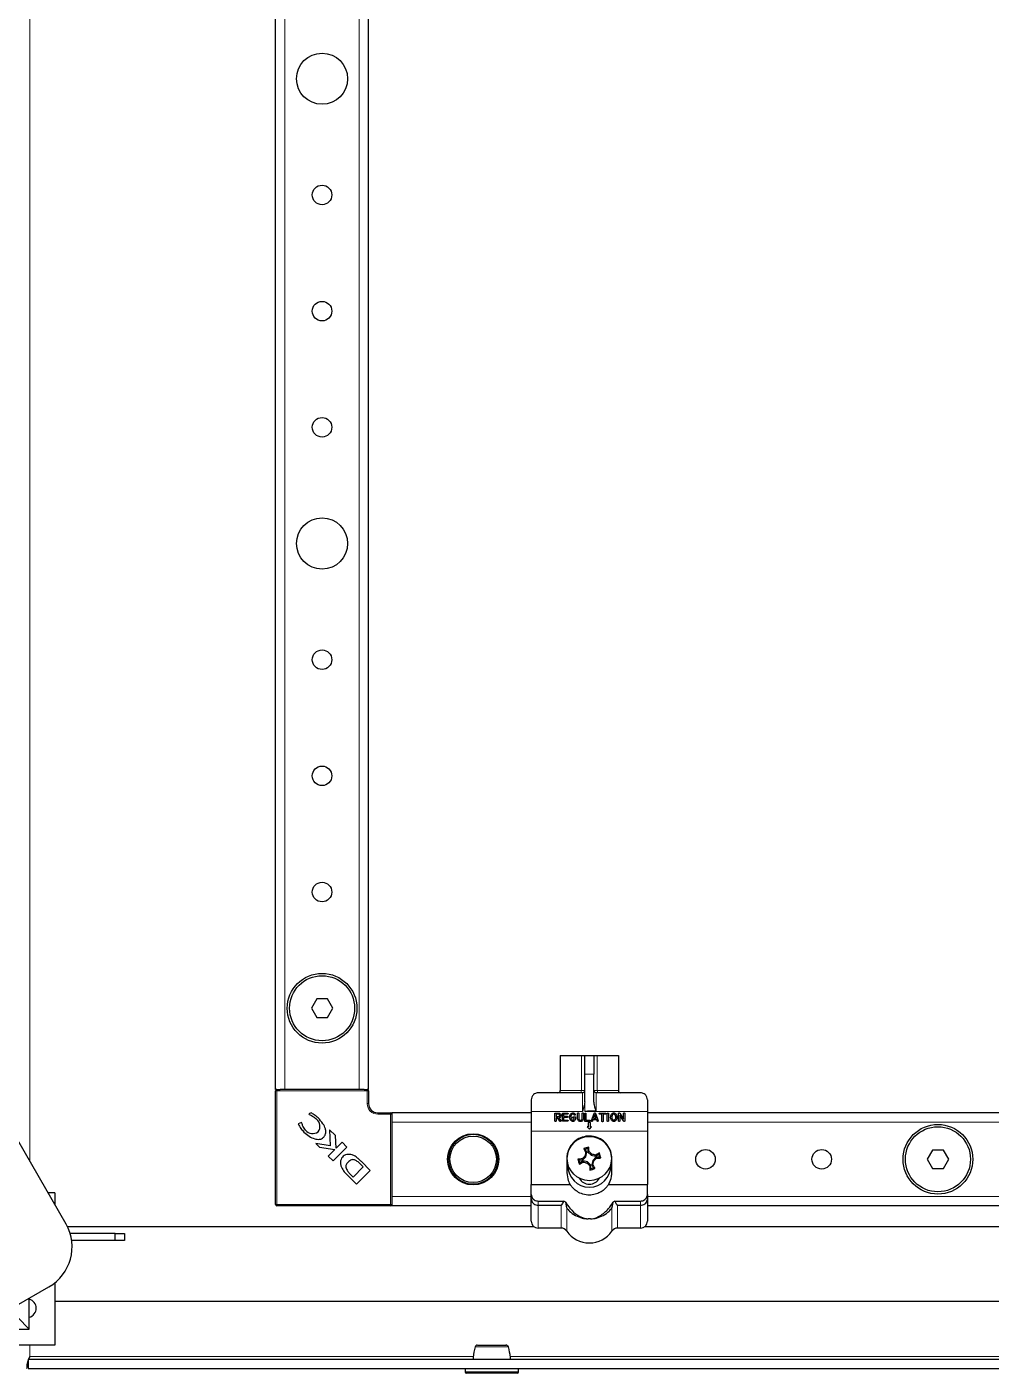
# Model space of a CAD drawing. Header units: millimetres. Extents: x -981 to 2790, y -1547 to 1219.
# Drawn here: x -218.4 to -11, y -1099.7 to -810.1 of the extents above; entities that cross this region are included whole.
import ezdxf

# ---------------------------------------------------------------- set-up
doc = ezdxf.new("R2010")
doc.units = ezdxf.units.MM

msp = doc.modelspace()

# ---------------------------------------------------------------- linework, layer by layer
at = {"color": 8, "linetype": 'Continuous', "lineweight": 18}
for p, q in [((-217.84, -1054.04), (-217.84, 611.61)), ((-162.94, -1038.72), (-162.94, 596.28)), ((-146.94, -1038.72), (-146.94, 596.28)), ((-99.16, -1038.92), (-99.16, -1031.42)), ((-95.72, -1031.42), (-95.72, -1038.92)), ((-96.44, -1035.42), (-98.44, -1035.42)), ((-164.94, -1039.02), (-164.64, -1039.02)), ((-164.64, -1038.72), (-164.64, -1039.02)), ((-164.64, -1039.02), (-164.64, -1063.42)), ((-145.24, -1039.02), (-164.64, -1039.02)), ((-145.24, -1038.72), (-145.24, -1039.02)), ((-145.24, -1041.72), (-145.24, -1039.02)), ((-145.24, -1039.02), (-144.94, -1039.02)), ((-103.69, -1038.92), (-99.16, -1038.92)), ((-99.16, -1038.92), (-98.44, -1038.92)), ((-98.94, -1043.42), (-98.94, -1039.42)), ((-96.44, -1038.92), (-95.72, -1038.92)), ((-95.94, -1039.42), (-95.94, -1043.35)), ((-95.72, -1038.92), (-91.19, -1038.92)), ((-144.94, -1041.72), (-145.24, -1041.72)), ((-98.44, -1043.42), (-98.44, -1041.36)), ((-142.94, -1043.72), (-142.94, -1044.02)), ((-140.24, -1044.02), (-142.94, -1044.02)), ((-140.24, -1043.72), (-140.24, -1044.02)), ((-140.24, -1063.42), (-140.24, -1044.02)), ((-140.24, -1044.02), (-139.94, -1044.02)), ((-98.94, -1043.42), (-109.94, -1043.42)), ((-84.94, -1043.42), (-98.44, -1043.42)), ((-109.94, -1045.72), (-139.94, -1045.72)), ((-84.94, -1047.67), (-109.94, -1047.67)), ((95.06, -1045.72), (-84.94, -1045.72)), ((-109.94, -1061.72), (-139.94, -1061.72)), ((-108.44, -1062.7), (-108.44, -1063.6)), ((-86.44, -1063.6), (-86.44, -1062.7)), ((95.06, -1061.72), (-84.94, -1061.72)), ((-164.64, -1063.42), (-164.94, -1063.42)), ((-164.64, -1063.42), (-140.24, -1063.42)), ((-164.64, -1063.42), (-164.64, -1063.72)), ((-140.24, -1063.42), (-140.24, -1063.72)), ((-140.24, -1063.42), (-139.94, -1063.42)), ((-108.44, -1063.6), (-108.44, -1068.52)), ((-103.53, -1068.52), (-103.53, -1063.6)), ((-102.29, -1064.2), (-102.29, -1069.17)), ((-92.58, -1069.17), (-92.58, -1064.2)), ((-91.35, -1063.6), (-91.35, -1068.52)), ((-86.44, -1068.52), (-86.44, -1063.6)), ((-217.84, -1096.12), (-217.84, -1093.72)), ((-122.41, -1096.12), (-217.84, -1096.12)), ((68.59, -1096.12), (-114.47, -1096.12)), ((-124.19, -1099.47), (-121.58, -1099.47)), ((-121.58, -1099.47), (-112.69, -1099.47))]:
    msp.add_line(p, q, dxfattribs=at)
at = {"color": 7, "linetype": 'Continuous', "lineweight": 25}
for p, q in [((-164.94, -1038.72), (-164.94, 596.28)), ((-144.94, -1038.72), (-144.94, 596.28)), ((-156.09, -1019.22), (-157.25, -1021.22)), ((-153.78, -1019.22), (-156.09, -1019.22)), ((-152.63, -1021.22), (-153.78, -1019.22)), ((-157.25, -1021.22), (-156.09, -1023.22)), ((-153.78, -1023.22), (-152.63, -1021.22)), ((-156.09, -1023.22), (-153.78, -1023.22)), ((-103.69, -1031.42), (-103.69, -1038.92)), ((-103.69, -1031.42), (-99.16, -1031.42)), ((-99.16, -1031.42), (-98.44, -1031.42)), ((-98.44, -1031.42), (-96.44, -1031.42)), ((-98.44, -1035.42), (-98.44, -1031.42)), ((-96.44, -1031.42), (-96.44, -1035.42)), ((-96.44, -1031.42), (-95.72, -1031.42)), ((-95.72, -1031.42), (-91.19, -1031.42)), ((-91.19, -1031.42), (-91.19, -1038.92)), ((-209.98, -1067.66), (-227.81, -1036.77)), ((-98.44, -1041.36), (-98.44, -1035.42)), ((-96.44, -1041.35), (-96.44, -1035.42)), ((-164.64, -1038.72), (-164.94, -1038.72)), ((-164.94, -1063.42), (-164.94, -1039.02)), ((-164.64, -1038.72), (-163.99, -1038.72)), ((-162.94, -1038.72), (-163.99, -1038.72)), ((-146.94, -1038.72), (-162.94, -1038.72)), ((-145.89, -1038.72), (-146.94, -1038.72)), ((-145.89, -1038.72), (-145.24, -1038.72)), ((-144.94, -1038.72), (-145.24, -1038.72)), ((-144.94, -1039.02), (-144.94, -1041.72)), ((-98.94, -1039.42), (-108.44, -1039.42)), ((-86.44, -1039.42), (-95.94, -1039.42)), ((-109.94, -1040.92), (-109.94, -1043.42)), ((-84.94, -1040.92), (-84.94, -1043.42)), ((-157.31, -1043.72), (-157.82, -1043.97)), ((-157.82, -1043.97), (-157.71, -1044.08)), ((-142.94, -1043.72), (-140.24, -1043.72)), ((-109.94, -1043.72), (-139.94, -1043.72)), ((-139.94, -1043.72), (-139.94, -1044.02)), ((-139.94, -1044.02), (-139.94, -1044.66)), ((-139.94, -1044.66), (-139.94, -1045.72)), ((-109.94, -1043.42), (-109.94, -1047.67)), ((-104.85, -1045.43), (-104.85, -1043.77)), ((-104.85, -1043.77), (-104.09, -1043.77)), ((-104.09, -1044.03), (-104.58, -1044.03)), ((-104.58, -1044.03), (-104.58, -1044.54)), ((-104.58, -1044.54), (-103.99, -1044.54)), ((-104.29, -1044.8), (-104.58, -1044.8)), ((-104.58, -1044.8), (-104.58, -1045.43)), ((-103.8, -1045.51), (-104.29, -1044.8)), ((-103.99, -1044.8), (-103.58, -1045.37)), ((-103.24, -1045.54), (-103.24, -1043.77)), ((-103.24, -1043.77), (-102.18, -1043.77)), ((-102.18, -1045.54), (-103.24, -1045.54)), ((-102.18, -1044.03), (-102.98, -1044.03)), ((-102.98, -1044.03), (-102.98, -1044.44)), ((-102.98, -1044.44), (-102.23, -1044.44)), ((-102.23, -1044.7), (-102.98, -1044.7)), ((-102.98, -1044.7), (-102.98, -1045.28)), ((-102.98, -1045.28), (-102.18, -1045.28)), ((-100.7, -1044.87), (-100.91, -1044.87)), ((-100.9, -1044.61), (-100.41, -1044.61)), ((-100.41, -1044.61), (-100.41, -1044.91)), ((-99.98, -1044.96), (-99.98, -1043.88)), ((-99.72, -1043.88), (-99.72, -1044.96)), ((-98.97, -1044.94), (-98.97, -1043.88)), ((-98.71, -1043.88), (-98.71, -1044.94)), ((-98.42, -1045.57), (-98.42, -1043.9)), ((-97.36, -1045.57), (-98.42, -1045.57)), ((-98.16, -1043.9), (-98.16, -1045.3)), ((-98.16, -1045.3), (-97.36, -1045.3)), ((-97, -1045.39), (-96.43, -1043.86)), ((-96.66, -1045.23), (-96.75, -1045.48)), ((-95.85, -1045.23), (-96.66, -1045.23)), ((-96.26, -1044.1), (-96.57, -1044.97)), ((-96.57, -1044.97), (-95.94, -1044.97)), ((-95.94, -1044.97), (-96.26, -1044.1)), ((-96.1, -1043.88), (-95.51, -1045.39)), ((-95.76, -1045.47), (-95.85, -1045.23)), ((-95.17, -1043.77), (-94.05, -1043.77)), ((-94.75, -1044.03), (-95.17, -1044.03)), ((-94.75, -1045.5), (-94.75, -1044.03)), ((-94.05, -1044.03), (-94.44, -1044.03)), ((-94.44, -1044.03), (-94.44, -1045.5)), ((-93.58, -1045.43), (-93.58, -1043.9)), ((-93.32, -1043.9), (-93.32, -1045.43)), ((-91.16, -1045.43), (-91.16, -1043.87)), ((-90.06, -1045.46), (-90.9, -1044.19)), ((-90.9, -1044.19), (-90.9, -1045.43)), ((-90.89, -1043.83), (-90.08, -1045.06)), ((-90.08, -1045.06), (-90.08, -1043.88)), ((-89.82, -1043.88), (-89.82, -1045.43)), ((-84.94, -1043.42), (-84.94, -1047.67)), ((95.06, -1043.72), (-84.94, -1043.72)), ((-159.39, -1045.78), (-160.08, -1046.11)), ((-159.26, -1045.92), (-159.39, -1045.78)), ((-153.35, -1047.35), (-153.17, -1050.82)), ((-152.07, -1048.63), (-153.35, -1047.35)), ((-139.94, -1045.72), (-139.94, -1061.72)), ((-109.94, -1047.67), (-109.94, -1059.17)), ((-97.94, -1046.77), (-97.44, -1047.27)), ((-97.69, -1046.77), (-97.94, -1046.77)), ((-97.19, -1045.77), (-97.69, -1045.77)), ((-97.69, -1045.77), (-97.69, -1046.77)), ((-97.44, -1047.27), (-96.94, -1046.77)), ((-97.19, -1046.77), (-97.19, -1045.77)), ((-96.94, -1046.77), (-97.19, -1046.77)), ((-84.94, -1047.67), (-84.94, -1059.17)), ((-156.27, -1050.35), (-155.47, -1051.14)), ((-153.17, -1050.82), (-156.27, -1050.35)), ((-155.47, -1051.14), (-152.21, -1051.63)), ((-152.55, -1054.07), (-149.59, -1051.11)), ((-151.89, -1051.29), (-152.07, -1048.63)), ((-150.65, -1050.05), (-151.89, -1051.29)), ((-149.59, -1051.11), (-150.65, -1050.05)), ((-98.35, -1051.53), (-97.77, -1051.36)), ((-97.77, -1051.36), (-97.58, -1051.1)), ((-97.77, -1051.36), (-97.74, -1052.16)), ((-152.21, -1051.63), (-153.6, -1053.02)), ((-153.6, -1053.02), (-152.55, -1054.07)), ((-146.48, -1054.22), (-146.49, -1054.2)), ((-144.59, -1056.11), (-146.48, -1054.22)), ((-102.29, -1053.57), (-102.29, -1056.57)), ((-99.64, -1053.9), (-99.91, -1053.7)), ((-99.64, -1053.9), (-98.85, -1053.86)), ((-99.47, -1054.48), (-99.64, -1053.9)), ((-98.79, -1054.07), (-99.47, -1054.48)), ((-98.85, -1053.86), (-98.95, -1053.64)), ((-98.85, -1053.86), (-98.18, -1053.16)), ((-98.79, -1054.07), (-98.75, -1054.32)), ((-97.84, -1054.3), (-98.79, -1054.07)), ((-98.35, -1051.53), (-98.65, -1051.41)), ((-98.18, -1053.16), (-98.39, -1053.05)), ((-97.95, -1052.22), (-98.35, -1051.53)), ((-97.95, -1052.22), (-98.19, -1052.26)), ((-98.18, -1053.16), (-97.95, -1052.22)), ((-97.74, -1052.16), (-97.51, -1052.06)), ((-97.74, -1052.16), (-97.04, -1052.83)), ((-97.04, -1052.83), (-96.92, -1052.62)), ((-97.04, -1052.83), (-96.09, -1053.06)), ((-96.7, -1053.97), (-96.93, -1054.91)), ((-96.03, -1053.27), (-96.7, -1053.97)), ((-96.7, -1053.97), (-96.49, -1054.09)), ((-96.09, -1053.06), (-96.13, -1052.82)), ((-96.09, -1053.06), (-95.4, -1052.66)), ((-95.23, -1053.24), (-96.03, -1053.27)), ((-96.03, -1053.27), (-95.93, -1053.49)), ((-95.4, -1052.66), (-95.28, -1052.36)), ((-95.4, -1052.66), (-95.23, -1053.24)), ((-95.23, -1053.24), (-94.97, -1053.43)), ((-92.59, -1056.57), (-92.59, -1053.57)), ((-23.59, -1051.72), (-24.75, -1053.72)), ((-24.75, -1053.72), (-23.59, -1055.72)), ((-21.28, -1051.72), (-23.59, -1051.72)), ((-20.13, -1053.72), (-21.28, -1051.72)), ((-21.28, -1055.72), (-20.13, -1053.72)), ((-149.54, -1057.08), (-147.55, -1059.07)), ((-148.99, -1056.83), (-148.25, -1057.55)), ((-148.25, -1057.55), (-146.07, -1055.37)), ((-147.55, -1059.07), (-144.59, -1056.11)), ((-146.07, -1055.37), (-146.75, -1054.71)), ((-102.09, -1055.07), (-102.29, -1055.07)), ((-99.47, -1054.48), (-99.59, -1054.78)), ((-97.84, -1054.3), (-97.96, -1054.52)), ((-97.14, -1054.97), (-97.84, -1054.3)), ((-97.14, -1054.97), (-97.37, -1055.07)), ((-97.11, -1055.77), (-97.3, -1056.04)), ((-97.11, -1055.77), (-97.14, -1054.97)), ((-96.53, -1055.6), (-97.11, -1055.77)), ((-96.93, -1054.91), (-96.69, -1054.88)), ((-96.93, -1054.91), (-96.53, -1055.6)), ((-96.53, -1055.6), (-96.23, -1055.72)), ((-92.59, -1055.07), (-92.79, -1055.07)), ((-23.59, -1055.72), (-21.28, -1055.72)), ((-109.94, -1061.31), (-109.94, -1059.17)), ((-109.94, -1059.17), (-101.53, -1059.17)), ((-93.35, -1059.17), (-84.94, -1059.17)), ((-84.94, -1061.31), (-84.94, -1059.17)), ((-212.44, -1060.92), (-213.87, -1060.92)), ((-212.44, -1060.92), (-212.44, -1063.4)), ((-139.94, -1061.72), (-139.94, -1062.77)), ((-139.94, -1062.77), (-139.94, -1063.42)), ((-109.94, -1062.22), (-109.94, -1061.31)), ((-109.94, -1067.02), (-109.94, -1062.22)), ((-108.44, -1062.7), (-102.92, -1062.7)), ((-91.96, -1062.7), (-86.44, -1062.7)), ((-84.94, -1061.31), (-84.94, -1062.22)), ((-84.94, -1062.22), (-84.94, -1067.02)), ((-140.24, -1063.72), (-164.64, -1063.72)), ((-139.94, -1063.42), (-139.94, -1063.72)), ((-109.94, -1063.72), (-139.94, -1063.72)), ((-108.44, -1063.6), (-103.53, -1063.6)), ((-91.35, -1063.6), (-86.44, -1063.6)), ((95.06, -1063.72), (-84.94, -1063.72)), ((-109.34, -1068.22), (-209.69, -1068.22)), ((-103.53, -1068.52), (-108.44, -1068.52)), ((-86.44, -1068.52), (-91.35, -1068.52)), ((120.56, -1068.22), (-85.54, -1068.22)), ((-199.44, -1069.72), (-209.12, -1069.72)), ((-199.44, -1071.22), (-208.8, -1071.22)), ((-199.44, -1071.22), (-199.44, -1069.72)), ((-199.44, -1069.72), (-197.44, -1069.72)), ((-197.44, -1071.22), (-199.44, -1071.22)), ((-197.44, -1069.72), (-197.44, -1071.22)), ((-212.44, -1080.3), (-212.44, -1093.72)), ((-220.66, -1085.19), (-213.72, -1081.18)), ((-217.94, -1083.82), (-217.94, -1083.62)), ((-217.94, -1087.69), (-217.94, -1083.82)), ((-212.44, -1084.22), (120.56, -1084.22)), ((-220.43, -1087.76), (-217.94, -1090.26)), ((-217.94, -1090.26), (-217.94, -1087.69)), ((-226.94, -1090.26), (-217.94, -1090.26)), ((-212.44, -1093.72), (-232.44, -1093.72)), ((-218.14, -1096.72), (-218.14, -1098.72)), ((-218.14, -1096.72), (172.26, -1096.72)), ((-218.05, -1096.72), (-217.84, -1096.12)), ((-218.14, -1098.72), (172.26, -1098.72)), ((-124.19, -1098.72), (-124.19, -1099.47)), ((-121.45, -1099.72), (-123.94, -1099.72)), ((-112.94, -1099.72), (-121.45, -1099.72)), ((-112.69, -1099.47), (-112.69, -1098.72))]:
    msp.add_line(p, q, dxfattribs=at)
at = {"color": 8, "linetype": 'Continuous', "lineweight": 18, "flags": 128}
for points in [[(-99.16, -1038.92), (-99.17, -1039.01), (-99.17, -1039.11), (-99.19, -1039.2), (-99.2, -1039.27), (-99.22, -1039.33), (-99.25, -1039.38), (-99.27, -1039.41), (-99.3, -1039.42)], [(-95.58, -1039.42), (-95.6, -1039.41), (-95.63, -1039.38), (-95.65, -1039.33), (-95.67, -1039.27), (-95.69, -1039.2), (-95.7, -1039.11), (-95.71, -1039.01), (-95.72, -1038.92)]]:
    msp.add_lwpolyline(points, dxfattribs=at)
at = {"color": 7, "linetype": 'Continuous', "lineweight": 25}
for centre, radius in [((-154.94, -821.22), 5.5), ((-154.94, -846.22), 2.1), ((-154.94, -871.22), 2.1), ((-154.94, -896.22), 2.1), ((-154.94, -921.22), 5.5), ((-154.94, -946.22), 2.1), ((-154.94, -971.22), 2.1), ((-154.94, -996.22), 2.1), ((-154.94, -1021.22), 7.5), ((-154.94, -1021.22), 7), ((-122.44, -1053.72), 5.5), ((-22.44, -1053.72), 7.5), ((-22.44, -1053.72), 7), ((-122.44, -1053.72), 5), ((-97.44, -1053.57), 4.75), ((-72.44, -1053.72), 2.1), ((-47.44, -1053.72), 2.1)]:
    msp.add_circle(centre, radius, dxfattribs=at)
at = {"color": 8, "linetype": 'Continuous', "lineweight": 18}
msp.add_circle((-122.44, -1053.72), 5.3, dxfattribs=at)
at = {"color": 7, "linetype": 'Continuous', "lineweight": 25}
for centre, radius, start, end in [((-164.64, -1039.02), 0.3, 90, 180), ((-145.24, -1039.02), 0.3, 0, 90), ((-104.19, -1038.92), 0.5, 270, 0), ((-98.94, -1038.92), 0.5, 270, 0), ((-95.94, -1038.92), 0.5, 180, 270), ((-90.69, -1038.92), 0.5, 180, 270), ((-142.94, -1041.72), 2, 180, 270), ((-157.34, -1046.64), 1.94, 323.3097, 52.3464), ((-140.24, -1044.02), 0.3, 0, 90), ((-156.94, -1046.21), 1.97, 218.454, 305.887), ((-77.15, -1123.13), 74.88, 105.834, 106.6907), ((-166.44, -1056.13), 69.05, 3.3769, 4.1768), ((-94.88, -1122.57), 69.05, 93.3769, 94.1768), ((-27.87, -1033.27), 74.88, 195.834, 196.6907), ((-43.57, -1105.12), 75.61, 136.4711, 137.0889), ((-37.89, -1018.63), 69.05, 208.3479, 209.1477), ((-25.01, -1071.27), 75.61, 165.4358, 166.0536), ((-148.99, -1107.44), 75.61, 46.4711, 47.0889), ((-115.14, -1126), 75.61, 75.4358, 76.0536), ((-169.87, -1035.86), 75.61, 345.4358, 346.0536), ((-151.31, -1002.01), 75.61, 316.4711, 317.0889), ((-62.5, -1113.12), 69.05, 118.3479, 119.1477), ((-100, -984.57), 69.05, 273.3769, 274.1768), ((-167.01, -1073.86), 74.88, 15.834, 16.6907), ((-146.33, -1053.42), 4.87, 200.3445, 228.7777), ((-144.52, -1052.64), 6.12, 216.9888, 223.0744), ((-97.44, -1055.07), 4.65, 180, 0), ((-132.38, -994.01), 69.05, 298.3479, 299.1477), ((-79.74, -981.14), 75.61, 255.4358, 256.0536), ((-45.89, -999.7), 75.61, 226.4711, 227.0889), ((-28.44, -1051.01), 69.05, 183.3769, 184.1768), ((-117.73, -984), 74.88, 285.834, 286.6907), ((-156.99, -1088.51), 69.05, 28.3479, 29.1477), ((-97.44, -1056.57), 2.5, 209.1764, 330.8236), ((-164.64, -1063.42), 0.3, 180, 270), ((-140.24, -1063.42), 0.3, 270, 0), ((-218.72, -1072.52), 10, 300, 29.0469), ((-108.44, -1067.02), 1.5, 180, 270), ((-103.53, -1070.02), 1.5, 34.5604, 90), ((-91.35, -1070.02), 1.5, 90, 145.4396), ((-86.44, -1067.02), 1.5, 270, 0), ((-97.44, -1065.82), 5.9, 214.5604, 325.4396), ((-218.44, -1085.76), 2, 284.4775, 75.5225), ((-121.55, -1094.22), 0.5, 89.9637, 164.834), ((-115.33, -1094.22), 0.5, 15.2465, 90.046), ((-123.94, -1099.47), 0.25, 180, 270), ((-112.94, -1099.47), 0.25, 270, 0)]:
    msp.add_arc(centre, radius, start, end, dxfattribs=at)
at = {"color": 8, "linetype": 'Continuous', "lineweight": 18}
msp.add_arc((-142.94, -1041.72), 2.3, 180, 270, dxfattribs=at)
at = {"color": 7, "linetype": 'Continuous', "lineweight": 25}
msp.add_ellipse((15330.74, -1043.42), major_axis=(15429.18, 0), ratio=0.000259, start_param=3.123591, end_param=3.141593, dxfattribs=at)
for points, knots in [([(-108.44, -1039.42), (-108.44, -1039.42), (-108.51, -1039.42), (-108.86, -1039.44), (-109.39, -1039.68), (-109.86, -1040.26), (-109.92, -1040.73), (-109.94, -1040.92)], [0, 0, 0, 0, 0.003231, 0.101221, 0.514725, 0.80586, 1, 1, 1, 1]), ([(-84.94, -1040.92), (-84.96, -1040.73), (-85.02, -1040.26), (-85.49, -1039.68), (-86.02, -1039.44), (-86.37, -1039.42), (-86.44, -1039.42), (-86.44, -1039.42)], [0, 0, 0, 0, 0.19414, 0.485275, 0.898779, 0.996769, 1, 1, 1, 1]), ([(-98.44, -1041.36), (-98.48, -1041.69), (-98.56, -1042.4), (-98.81, -1043.06), (-98.94, -1043.41), (-98.94, -1043.42)], [0, 0, 0, 0, 0.475461, 0.994056, 1, 1, 1, 1]), ([(-95.94, -1043.35), (-95.94, -1043.35), (-95.94, -1043.34), (-95.95, -1043.34), (-95.96, -1043.32), (-96, -1043.24), (-96.12, -1042.91), (-96.34, -1042.28), (-96.4, -1041.68), (-96.44, -1041.35)], [0, 0, 0, 0, 0.00167, 0.003889, 0.009531, 0.034361, 0.132751, 0.526214, 1, 1, 1, 1]), ([(-157.71, -1044.08), (-157.4, -1044.22), (-156.83, -1044.48), (-156.37, -1044.91), (-156.16, -1045.11)], [0, 0, 0, 0, 0.5476433, 1, 1, 1, 1]), ([(-155.8, -1044.82), (-156.07, -1044.58), (-156.53, -1044.15), (-157.08, -1043.85), (-157.31, -1043.72)], [0, 0, 0, 0, 0.577653, 1, 1, 1, 1]), ([(-154.68, -1049.05), (-154.54, -1048.89), (-154.26, -1048.55), (-154.09, -1047.86), (-154.22, -1046.98), (-154.79, -1045.91), (-155.43, -1045.22), (-155.8, -1044.82)], [0, 0, 0, 0, 0.130532, 0.266031, 0.423997, 0.666819, 1, 1, 1, 1]), ([(-104.73, -1045.57), (-104.75, -1045.57), (-104.78, -1045.56), (-104.83, -1045.53), (-104.84, -1045.48), (-104.85, -1045.45), (-104.85, -1045.43)], [0, 0, 0, 0, 0.280437, 0.558281, 0.778899, 1, 1, 1, 1]), ([(-104.58, -1045.43), (-104.58, -1045.45), (-104.59, -1045.5), (-104.62, -1045.55), (-104.68, -1045.56), (-104.71, -1045.57), (-104.73, -1045.57)], [0, 0, 0, 0, 0.2804979, 0.5583245, 0.7788676, 1, 1, 1, 1]), ([(-104.09, -1043.77), (-104.01, -1043.78), (-103.88, -1043.79), (-103.77, -1043.87), (-103.72, -1043.91)], [0, 0, 0, 0, 0.5597473, 1, 1, 1, 1]), ([(-103.9, -1044.1), (-103.93, -1044.08), (-103.99, -1044.04), (-104.06, -1044.03), (-104.09, -1044.03)], [0, 0, 0, 0, 0.559136, 1, 1, 1, 1]), ([(-103.99, -1044.54), (-103.97, -1044.53), (-103.93, -1044.53), (-103.9, -1044.5), (-103.89, -1044.49)], [0, 0, 0, 0, 0.558174, 1, 1, 1, 1]), ([(-103.75, -1044.71), (-103.79, -1044.74), (-103.86, -1044.78), (-103.95, -1044.8), (-103.99, -1044.8)], [0, 0, 0, 0, 0.56031, 1, 1, 1, 1]), ([(-103.82, -1044.29), (-103.82, -1044.25), (-103.83, -1044.18), (-103.88, -1044.12), (-103.9, -1044.1)], [0, 0, 0, 0, 0.559692, 1, 1, 1, 1]), ([(-103.89, -1044.49), (-103.88, -1044.48), (-103.85, -1044.45), (-103.82, -1044.38), (-103.82, -1044.33), (-103.82, -1044.29)], [0, 0, 0, 0, 0.279917, 0.56006, 1, 1, 1, 1]), ([(-103.7, -1045.57), (-103.71, -1045.57), (-103.74, -1045.57), (-103.77, -1045.55), (-103.79, -1045.52), (-103.8, -1045.51)], [0, 0, 0, 0, 0.28022, 0.561305, 1, 1, 1, 1]), ([(-103.55, -1044.29), (-103.56, -1044.39), (-103.58, -1044.55), (-103.7, -1044.66), (-103.75, -1044.71)], [0, 0, 0, 0, 0.559457, 1, 1, 1, 1]), ([(-103.72, -1043.91), (-103.66, -1043.97), (-103.57, -1044.08), (-103.56, -1044.23), (-103.55, -1044.29)], [0, 0, 0, 0, 0.5589475, 1, 1, 1, 1]), ([(-103.55, -1045.44), (-103.56, -1045.46), (-103.56, -1045.5), (-103.61, -1045.54), (-103.65, -1045.56), (-103.69, -1045.57), (-103.7, -1045.57)], [0, 0, 0, 0, 0.278138, 0.558544, 0.779161, 1, 1, 1, 1]), ([(-103.58, -1045.37), (-103.57, -1045.38), (-103.56, -1045.4), (-103.55, -1045.43), (-103.55, -1045.44)], [0, 0, 0, 0, 0.561079, 1, 1, 1, 1]), ([(-102.23, -1044.44), (-102.21, -1044.44), (-102.16, -1044.44), (-102.11, -1044.47), (-102.08, -1044.52), (-102.08, -1044.56), (-102.08, -1044.57)], [0, 0, 0, 0, 0.2809452, 0.5598972, 0.7795247, 1, 1, 1, 1]), ([(-102.08, -1044.57), (-102.08, -1044.59), (-102.08, -1044.64), (-102.14, -1044.7), (-102.19, -1044.7), (-102.23, -1044.7)], [0, 0, 0, 0, 0.281099, 0.559768, 1, 1, 1, 1]), ([(-102.18, -1043.77), (-102.16, -1043.77), (-102.11, -1043.77), (-102.06, -1043.8), (-102.03, -1043.85), (-102.03, -1043.88), (-102.02, -1043.9)], [0, 0, 0, 0, 0.280872, 0.559701, 0.779382, 1, 1, 1, 1]), ([(-102.02, -1043.9), (-102.03, -1043.92), (-102.03, -1043.97), (-102.09, -1044.03), (-102.14, -1044.03), (-102.18, -1044.03)], [0, 0, 0, 0, 0.281053, 0.559663, 1, 1, 1, 1]), ([(-102.18, -1045.28), (-102.16, -1045.28), (-102.11, -1045.28), (-102.06, -1045.31), (-102.03, -1045.36), (-102.03, -1045.39), (-102.02, -1045.41)], [0, 0, 0, 0, 0.280912, 0.559714, 0.779499, 1, 1, 1, 1]), ([(-102.02, -1045.41), (-102.03, -1045.43), (-102.03, -1045.48), (-102.09, -1045.54), (-102.14, -1045.54), (-102.18, -1045.54)], [0, 0, 0, 0, 0.281214, 0.559901, 1, 1, 1, 1]), ([(-101.68, -1044.67), (-101.68, -1044.53), (-101.66, -1044.29), (-101.54, -1044.09), (-101.48, -1044)], [0, 0, 0, 0, 0.5603404, 1, 1, 1, 1]), ([(-101.49, -1045.28), (-101.55, -1045.17), (-101.66, -1044.98), (-101.68, -1044.77), (-101.68, -1044.67)], [0, 0, 0, 0, 0.559347, 1, 1, 1, 1]), ([(-100.96, -1045.57), (-101.02, -1045.56), (-101.14, -1045.55), (-101.33, -1045.46), (-101.43, -1045.35), (-101.49, -1045.28)], [0, 0, 0, 0, 0.280314, 0.560507, 1, 1, 1, 1]), ([(-101.48, -1044), (-101.41, -1043.92), (-101.27, -1043.77), (-101.08, -1043.75), (-100.99, -1043.75)], [0, 0, 0, 0, 0.559217, 1, 1, 1, 1]), ([(-101, -1044.01), (-101.04, -1044.01), (-101.11, -1044.02), (-101.24, -1044.09), (-101.39, -1044.3), (-101.41, -1044.52), (-101.42, -1044.67)], [0, 0, 0, 0, 0.125332, 0.250695, 0.500738, 1, 1, 1, 1]), ([(-101.42, -1044.67), (-101.41, -1044.76), (-101.4, -1044.91), (-101.33, -1045.04), (-101.3, -1045.1)], [0, 0, 0, 0, 0.55998, 1, 1, 1, 1]), ([(-101.3, -1045.1), (-101.25, -1045.16), (-101.17, -1045.27), (-101.03, -1045.29), (-100.97, -1045.3)], [0, 0, 0, 0, 0.560858, 1, 1, 1, 1]), ([(-101.03, -1044.74), (-101.03, -1044.72), (-101.03, -1044.68), (-101, -1044.63), (-100.95, -1044.61), (-100.92, -1044.61), (-100.9, -1044.61)], [0, 0, 0, 0, 0.280637, 0.55889, 0.779144, 1, 1, 1, 1]), ([(-100.91, -1044.87), (-100.93, -1044.87), (-100.97, -1044.87), (-101.01, -1044.83), (-101.03, -1044.79), (-101.03, -1044.76), (-101.03, -1044.74)], [0, 0, 0, 0, 0.280664, 0.558735, 0.779002, 1, 1, 1, 1]), ([(-100.81, -1044.06), (-100.85, -1044.04), (-100.91, -1044.01), (-100.97, -1044.01), (-101, -1044.01)], [0, 0, 0, 0, 0.558634, 1, 1, 1, 1]), ([(-100.99, -1043.75), (-100.93, -1043.75), (-100.8, -1043.75), (-100.69, -1043.81), (-100.65, -1043.84)], [0, 0, 0, 0, 0.560514, 1, 1, 1, 1]), ([(-100.97, -1045.3), (-100.94, -1045.3), (-100.89, -1045.3), (-100.79, -1045.25), (-100.76, -1045.18), (-100.74, -1045.14)], [0, 0, 0, 0, 0.281265, 0.561609, 1, 1, 1, 1]), ([(-100.62, -1045.44), (-100.68, -1045.48), (-100.78, -1045.56), (-100.91, -1045.56), (-100.96, -1045.57)], [0, 0, 0, 0, 0.558998, 1, 1, 1, 1]), ([(-100.71, -1044.17), (-100.73, -1044.15), (-100.76, -1044.1), (-100.8, -1044.07), (-100.81, -1044.06)], [0, 0, 0, 0, 0.560467, 1, 1, 1, 1]), ([(-100.74, -1045.14), (-100.72, -1045.09), (-100.7, -1045), (-100.7, -1044.91), (-100.7, -1044.87)], [0, 0, 0, 0, 0.559597, 1, 1, 1, 1]), ([(-100.6, -1044.23), (-100.63, -1044.23), (-100.67, -1044.22), (-100.7, -1044.19), (-100.71, -1044.17)], [0, 0, 0, 0, 0.558039, 1, 1, 1, 1]), ([(-100.65, -1043.84), (-100.61, -1043.87), (-100.54, -1043.92), (-100.5, -1043.99), (-100.48, -1044.02)], [0, 0, 0, 0, 0.559542, 1, 1, 1, 1]), ([(-100.41, -1044.91), (-100.42, -1045.02), (-100.43, -1045.22), (-100.56, -1045.37), (-100.62, -1045.44)], [0, 0, 0, 0, 0.560493, 1, 1, 1, 1]), ([(-100.45, -1044.11), (-100.45, -1044.13), (-100.46, -1044.17), (-100.5, -1044.21), (-100.55, -1044.23), (-100.58, -1044.23), (-100.6, -1044.23)], [0, 0, 0, 0, 0.277709, 0.558209, 0.77892, 1, 1, 1, 1]), ([(-100.48, -1044.02), (-100.47, -1044.04), (-100.45, -1044.06), (-100.45, -1044.09), (-100.45, -1044.11)], [0, 0, 0, 0, 0.560691, 1, 1, 1, 1]), ([(-99.98, -1043.88), (-99.98, -1043.86), (-99.98, -1043.82), (-99.95, -1043.77), (-99.91, -1043.75), (-99.88, -1043.75), (-99.86, -1043.75)], [0, 0, 0, 0, 0.280849, 0.55949, 0.779158, 1, 1, 1, 1]), ([(-99.76, -1045.43), (-99.84, -1045.36), (-99.96, -1045.22), (-99.97, -1045.04), (-99.98, -1044.96)], [0, 0, 0, 0, 0.558332, 1, 1, 1, 1]), ([(-99.86, -1043.75), (-99.84, -1043.75), (-99.8, -1043.75), (-99.74, -1043.78), (-99.72, -1043.83), (-99.72, -1043.86), (-99.72, -1043.88)], [0, 0, 0, 0, 0.28091, 0.559174, 0.779166, 1, 1, 1, 1]), ([(-99.32, -1045.57), (-99.41, -1045.56), (-99.57, -1045.56), (-99.71, -1045.47), (-99.76, -1045.43)], [0, 0, 0, 0, 0.55925, 1, 1, 1, 1]), ([(-99.72, -1044.96), (-99.71, -1045.02), (-99.7, -1045.12), (-99.63, -1045.19), (-99.6, -1045.23)], [0, 0, 0, 0, 0.560313, 1, 1, 1, 1]), ([(-99.6, -1045.23), (-99.55, -1045.25), (-99.48, -1045.3), (-99.38, -1045.3), (-99.34, -1045.3)], [0, 0, 0, 0, 0.559441, 1, 1, 1, 1]), ([(-99.34, -1045.3), (-99.29, -1045.3), (-99.18, -1045.29), (-99.04, -1045.2), (-98.98, -1045.07), (-98.98, -1044.98), (-98.97, -1044.94)], [0, 0, 0, 0, 0.280935, 0.559487, 0.779245, 1, 1, 1, 1]), ([(-98.71, -1044.94), (-98.72, -1045.04), (-98.73, -1045.22), (-98.89, -1045.44), (-99.11, -1045.54), (-99.25, -1045.56), (-99.32, -1045.57)], [0, 0, 0, 0, 0.280416, 0.558636, 0.778958, 1, 1, 1, 1]), ([(-98.97, -1043.88), (-98.97, -1043.86), (-98.97, -1043.82), (-98.94, -1043.77), (-98.9, -1043.75), (-98.87, -1043.75), (-98.85, -1043.75)], [0, 0, 0, 0, 0.2809, 0.559498, 0.779148, 1, 1, 1, 1]), ([(-98.85, -1043.75), (-98.83, -1043.75), (-98.79, -1043.75), (-98.74, -1043.78), (-98.71, -1043.83), (-98.71, -1043.86), (-98.71, -1043.88)], [0, 0, 0, 0, 0.280888, 0.559023, 0.779155, 1, 1, 1, 1]), ([(-98.42, -1043.9), (-98.42, -1043.88), (-98.42, -1043.85), (-98.39, -1043.8), (-98.35, -1043.77), (-98.32, -1043.77), (-98.3, -1043.77)], [0, 0, 0, 0, 0.280912, 0.559405, 0.779108, 1, 1, 1, 1]), ([(-98.3, -1043.77), (-98.28, -1043.77), (-98.24, -1043.77), (-98.19, -1043.8), (-98.16, -1043.85), (-98.16, -1043.89), (-98.16, -1043.9)], [0, 0, 0, 0, 0.2808126, 0.5590988, 0.7791702, 1, 1, 1, 1]), ([(-97.36, -1045.3), (-97.34, -1045.3), (-97.3, -1045.31), (-97.24, -1045.33), (-97.21, -1045.38), (-97.21, -1045.42), (-97.21, -1045.43)], [0, 0, 0, 0, 0.280855, 0.559718, 0.779518, 1, 1, 1, 1]), ([(-97.21, -1045.43), (-97.21, -1045.46), (-97.21, -1045.5), (-97.27, -1045.56), (-97.32, -1045.57), (-97.36, -1045.57)], [0, 0, 0, 0, 0.281266, 0.560078, 1, 1, 1, 1]), ([(-97.01, -1045.44), (-97.01, -1045.43), (-97.01, -1045.42), (-97, -1045.4), (-97, -1045.39)], [0, 0, 0, 0, 0.559504, 1, 1, 1, 1]), ([(-96.88, -1045.57), (-96.9, -1045.57), (-96.94, -1045.56), (-96.98, -1045.53), (-97, -1045.49), (-97.01, -1045.46), (-97.01, -1045.44)], [0, 0, 0, 0, 0.279579, 0.559194, 0.779582, 1, 1, 1, 1]), ([(-96.75, -1045.48), (-96.76, -1045.49), (-96.77, -1045.52), (-96.82, -1045.56), (-96.86, -1045.57), (-96.88, -1045.57)], [0, 0, 0, 0, 0.28077, 0.560807, 1, 1, 1, 1]), ([(-96.43, -1043.86), (-96.42, -1043.84), (-96.4, -1043.8), (-96.36, -1043.75), (-96.31, -1043.75), (-96.28, -1043.75)], [0, 0, 0, 0, 0.2814649, 0.5617718, 1, 1, 1, 1]), ([(-96.28, -1043.75), (-96.26, -1043.75), (-96.21, -1043.75), (-96.14, -1043.79), (-96.12, -1043.84), (-96.1, -1043.88)], [0, 0, 0, 0, 0.281226, 0.561522, 1, 1, 1, 1]), ([(-95.64, -1045.57), (-95.66, -1045.57), (-95.69, -1045.56), (-95.73, -1045.53), (-95.75, -1045.5), (-95.76, -1045.47)], [0, 0, 0, 0, 0.2806948, 0.5603349, 1, 1, 1, 1]), ([(-95.5, -1045.44), (-95.5, -1045.46), (-95.51, -1045.5), (-95.55, -1045.54), (-95.6, -1045.56), (-95.63, -1045.57), (-95.64, -1045.57)], [0, 0, 0, 0, 0.278517, 0.558613, 0.779333, 1, 1, 1, 1]), ([(-95.51, -1045.39), (-95.51, -1045.4), (-95.5, -1045.42), (-95.5, -1045.44), (-95.5, -1045.44)], [0, 0, 0, 0, 0.5600811, 1, 1, 1, 1]), ([(-95.31, -1043.9), (-95.3, -1043.88), (-95.3, -1043.84), (-95.27, -1043.79), (-95.22, -1043.77), (-95.19, -1043.77), (-95.17, -1043.77)], [0, 0, 0, 0, 0.280713, 0.558701, 0.779045, 1, 1, 1, 1]), ([(-95.17, -1044.03), (-95.19, -1044.03), (-95.23, -1044.03), (-95.28, -1044), (-95.3, -1043.95), (-95.31, -1043.92), (-95.31, -1043.9)], [0, 0, 0, 0, 0.28076, 0.558821, 0.778915, 1, 1, 1, 1]), ([(-94.61, -1045.64), (-94.63, -1045.64), (-94.67, -1045.64), (-94.73, -1045.6), (-94.75, -1045.55), (-94.75, -1045.52), (-94.75, -1045.5)], [0, 0, 0, 0, 0.2808221, 0.5590594, 0.7790938, 1, 1, 1, 1]), ([(-94.44, -1045.5), (-94.44, -1045.52), (-94.45, -1045.57), (-94.51, -1045.63), (-94.57, -1045.64), (-94.61, -1045.64)], [0, 0, 0, 0, 0.280801, 0.559621, 1, 1, 1, 1]), ([(-94.05, -1043.77), (-94.03, -1043.77), (-93.99, -1043.77), (-93.93, -1043.8), (-93.9, -1043.85), (-93.89, -1043.88), (-93.89, -1043.9)], [0, 0, 0, 0, 0.280951, 0.559967, 0.779431, 1, 1, 1, 1]), ([(-93.89, -1043.9), (-93.89, -1043.92), (-93.9, -1043.97), (-93.96, -1044.03), (-94.01, -1044.03), (-94.05, -1044.03)], [0, 0, 0, 0, 0.2810191, 0.5596788, 1, 1, 1, 1]), ([(-93.58, -1043.9), (-93.58, -1043.88), (-93.58, -1043.84), (-93.55, -1043.79), (-93.5, -1043.77), (-93.48, -1043.77), (-93.46, -1043.77)], [0, 0, 0, 0, 0.280828, 0.559417, 0.779393, 1, 1, 1, 1]), ([(-93.46, -1045.57), (-93.48, -1045.57), (-93.52, -1045.56), (-93.56, -1045.53), (-93.58, -1045.48), (-93.58, -1045.45), (-93.58, -1045.43)], [0, 0, 0, 0, 0.280437, 0.558281, 0.778899, 1, 1, 1, 1]), ([(-93.46, -1043.77), (-93.44, -1043.77), (-93.4, -1043.77), (-93.34, -1043.8), (-93.32, -1043.85), (-93.32, -1043.88), (-93.32, -1043.9)], [0, 0, 0, 0, 0.280765, 0.559178, 0.779175, 1, 1, 1, 1]), ([(-93.32, -1045.43), (-93.32, -1045.45), (-93.32, -1045.5), (-93.36, -1045.55), (-93.41, -1045.57), (-93.44, -1045.57), (-93.46, -1045.57)], [0, 0, 0, 0, 0.280518, 0.5583, 0.778735, 1, 1, 1, 1]), ([(-92.86, -1044.67), (-92.85, -1044.54), (-92.84, -1044.32), (-92.74, -1044.12), (-92.69, -1044.04)], [0, 0, 0, 0, 0.559914, 1, 1, 1, 1]), ([(-92.68, -1045.28), (-92.74, -1045.18), (-92.85, -1044.98), (-92.86, -1044.76), (-92.86, -1044.67)], [0, 0, 0, 0, 0.559149, 1, 1, 1, 1]), ([(-92.69, -1044.04), (-92.62, -1043.95), (-92.5, -1043.79), (-92.3, -1043.76), (-92.21, -1043.75)], [0, 0, 0, 0, 0.560137, 1, 1, 1, 1]), ([(-92.18, -1045.57), (-92.24, -1045.56), (-92.35, -1045.55), (-92.53, -1045.47), (-92.63, -1045.35), (-92.68, -1045.28)], [0, 0, 0, 0, 0.2803667, 0.5605741, 1, 1, 1, 1]), ([(-92.5, -1044.21), (-92.53, -1044.29), (-92.59, -1044.44), (-92.6, -1044.6), (-92.6, -1044.67)], [0, 0, 0, 0, 0.5590754, 1, 1, 1, 1]), ([(-92.6, -1044.67), (-92.59, -1044.75), (-92.59, -1044.91), (-92.52, -1045.05), (-92.49, -1045.11)], [0, 0, 0, 0, 0.560273, 1, 1, 1, 1]), ([(-92.21, -1044.01), (-92.25, -1044.01), (-92.32, -1044.02), (-92.42, -1044.09), (-92.47, -1044.17), (-92.5, -1044.21)], [0, 0, 0, 0, 0.279832, 0.559843, 1, 1, 1, 1]), ([(-92.49, -1045.11), (-92.45, -1045.17), (-92.37, -1045.27), (-92.24, -1045.29), (-92.18, -1045.3)], [0, 0, 0, 0, 0.5605673, 1, 1, 1, 1]), ([(-92.21, -1043.75), (-92.15, -1043.75), (-92.03, -1043.76), (-91.84, -1043.85), (-91.74, -1043.97), (-91.68, -1044.04)], [0, 0, 0, 0, 0.280496, 0.560765, 1, 1, 1, 1]), ([(-91.87, -1044.21), (-91.92, -1044.15), (-92.01, -1044.04), (-92.15, -1044.02), (-92.21, -1044.01)], [0, 0, 0, 0, 0.559596, 1, 1, 1, 1]), ([(-92.18, -1045.3), (-92.15, -1045.3), (-92.07, -1045.29), (-91.95, -1045.23), (-91.9, -1045.15), (-91.86, -1045.11)], [0, 0, 0, 0, 0.280435, 0.560605, 1, 1, 1, 1]), ([(-91.67, -1045.28), (-91.75, -1045.37), (-91.89, -1045.54), (-92.09, -1045.56), (-92.18, -1045.57)], [0, 0, 0, 0, 0.559137, 1, 1, 1, 1]), ([(-91.76, -1044.67), (-91.76, -1044.58), (-91.77, -1044.42), (-91.84, -1044.28), (-91.87, -1044.21)], [0, 0, 0, 0, 0.560046, 1, 1, 1, 1]), ([(-91.86, -1045.11), (-91.83, -1045.03), (-91.76, -1044.89), (-91.76, -1044.73), (-91.76, -1044.67)], [0, 0, 0, 0, 0.559133, 1, 1, 1, 1]), ([(-91.68, -1044.04), (-91.62, -1044.15), (-91.51, -1044.34), (-91.5, -1044.57), (-91.49, -1044.67)], [0, 0, 0, 0, 0.5593117, 1, 1, 1, 1]), ([(-91.49, -1044.67), (-91.5, -1044.79), (-91.52, -1045.01), (-91.62, -1045.2), (-91.67, -1045.28)], [0, 0, 0, 0, 0.559865, 1, 1, 1, 1]), ([(-91.16, -1043.87), (-91.16, -1043.85), (-91.16, -1043.82), (-91.13, -1043.77), (-91.08, -1043.75), (-91.06, -1043.75), (-91.04, -1043.75)], [0, 0, 0, 0, 0.280941, 0.559114, 0.779089, 1, 1, 1, 1]), ([(-91.04, -1045.57), (-91.06, -1045.57), (-91.1, -1045.56), (-91.15, -1045.51), (-91.16, -1045.46), (-91.16, -1045.43)], [0, 0, 0, 0, 0.281503, 0.560294, 1, 1, 1, 1]), ([(-91.04, -1043.75), (-91.02, -1043.75), (-90.99, -1043.75), (-90.93, -1043.77), (-90.91, -1043.81), (-90.89, -1043.83)], [0, 0, 0, 0, 0.280638, 0.560877, 1, 1, 1, 1]), ([(-90.9, -1045.43), (-90.9, -1045.45), (-90.9, -1045.49), (-90.94, -1045.54), (-90.99, -1045.57), (-91.02, -1045.57), (-91.04, -1045.57)], [0, 0, 0, 0, 0.280569, 0.558477, 0.77887, 1, 1, 1, 1]), ([(-90.08, -1043.88), (-90.08, -1043.86), (-90.08, -1043.82), (-90.05, -1043.77), (-90.01, -1043.75), (-89.98, -1043.75), (-89.96, -1043.75)], [0, 0, 0, 0, 0.280888, 0.559482, 0.77927, 1, 1, 1, 1]), ([(-89.94, -1045.57), (-89.95, -1045.56), (-89.99, -1045.56), (-90.03, -1045.52), (-90.05, -1045.48), (-90.06, -1045.46)], [0, 0, 0, 0, 0.278585, 0.558866, 1, 1, 1, 1]), ([(-89.96, -1043.75), (-89.94, -1043.75), (-89.9, -1043.75), (-89.84, -1043.78), (-89.82, -1043.83), (-89.82, -1043.86), (-89.82, -1043.88)], [0, 0, 0, 0, 0.280836, 0.55925, 0.779182, 1, 1, 1, 1]), ([(-89.82, -1045.43), (-89.82, -1045.45), (-89.82, -1045.49), (-89.85, -1045.54), (-89.89, -1045.56), (-89.92, -1045.57), (-89.94, -1045.57)], [0, 0, 0, 0, 0.2809531, 0.5593907, 0.7790729, 1, 1, 1, 1]), ([(-160.08, -1046.11), (-159.9, -1046.45), (-159.56, -1047.08), (-159.07, -1047.61), (-158.85, -1047.85)], [0, 0, 0, 0, 0.5368, 1, 1, 1, 1]), ([(-158.49, -1047.43), (-158.7, -1047.17), (-159.08, -1046.72), (-159.2, -1046.16), (-159.26, -1045.92)], [0, 0, 0, 0, 0.579608, 1, 1, 1, 1]), ([(-158.85, -1047.85), (-158.47, -1048.18), (-157.78, -1048.79), (-156.61, -1049.34), (-155.67, -1049.48), (-155.02, -1049.33), (-154.79, -1049.14), (-154.68, -1049.05)], [0, 0, 0, 0, 0.315674, 0.58952, 0.813199, 0.909026, 1, 1, 1, 1]), ([(-92.59, -1053.57), (-92.63, -1053.06), (-92.72, -1052.05), (-93.5, -1050.59), (-94.68, -1049.47), (-96.15, -1048.8), (-97.77, -1048.64), (-99.37, -1049.02), (-100.75, -1049.9), (-101.73, -1051.14), (-102.22, -1052.44), (-102.27, -1053.23), (-102.29, -1053.57)], [0, 0, 0, 0, 0.108524, 0.217459, 0.318088, 0.417791, 0.519828, 0.622975, 0.725929, 0.827131, 0.926323, 1, 1, 1, 1]), ([(-147.82, -1053.07), (-148.03, -1052.96), (-148.42, -1052.75), (-149.05, -1052.64), (-149.64, -1052.67), (-150.18, -1052.87), (-150.61, -1053.23), (-150.91, -1053.75), (-151.02, -1054.4), (-150.94, -1054.86), (-150.89, -1055.11)], [0, 0, 0, 0, 0.138091, 0.265455, 0.384013, 0.496103, 0.605759, 0.71979, 0.847662, 1, 1, 1, 1]), ([(-146.75, -1054.71), (-146.95, -1054.52), (-147.31, -1054.17), (-147.85, -1053.84), (-148.3, -1053.78), (-148.64, -1053.85), (-149, -1054.04), (-149.21, -1054.23), (-149.32, -1054.34)], [0, 0, 0, 0, 0.274676, 0.503042, 0.607381, 0.716579, 0.843412, 1, 1, 1, 1]), ([(-146.98, -1053.75), (-147.13, -1053.61), (-147.4, -1053.37), (-147.69, -1053.16), (-147.82, -1053.07)], [0, 0, 0, 0, 0.55183, 1, 1, 1, 1]), ([(-146.49, -1054.2), (-146.57, -1054.13), (-146.73, -1053.97), (-146.9, -1053.82), (-146.98, -1053.75)], [0, 0, 0, 0, 0.486421, 1, 1, 1, 1]), ([(-149.32, -1054.34), (-149.41, -1054.44), (-149.58, -1054.61), (-149.76, -1054.89), (-149.85, -1055.16), (-149.85, -1055.49), (-149.7, -1055.89), (-149.51, -1056.17), (-149.41, -1056.33)], [0, 0, 0, 0, 0.176808, 0.319231, 0.43938, 0.552395, 0.749205, 1, 1, 1, 1]), ([(-102.29, -1056.57), (-102.21, -1057.19), (-102.03, -1058.47), (-101.57, -1059.11), (-101.54, -1059.16), (-101.53, -1059.17)], [0, 0, 0, 0, 0.417668, 0.852903, 1, 1, 1, 1]), ([(-93.35, -1059.17), (-93.29, -1059.09), (-93.18, -1058.92), (-92.67, -1057.85), (-92.61, -1056.86), (-92.59, -1056.57)], [0, 0, 0, 0, 0.378823, 0.812228, 1, 1, 1, 1]), ([(-93.35, -1059.17), (-93.37, -1059.2), (-93.41, -1059.27), (-93.77, -1059.77), (-94.42, -1060.41), (-95.35, -1060.99), (-96.5, -1061.38), (-97.82, -1061.47), (-99.17, -1061.17), (-100.3, -1060.54), (-101.03, -1059.86), (-101.41, -1059.36), (-101.52, -1059.18), (-101.53, -1059.17), (-101.53, -1059.17)], [0, 0, 0, 0, 0.088505, 0.177138, 0.262858, 0.344694, 0.430485, 0.525193, 0.625645, 0.723911, 0.812494, 0.894483, 0.978997, 1, 1, 1, 1]), ([(-109.94, -1061.31), (-109.92, -1061.45), (-109.89, -1061.74), (-109.66, -1062.14), (-109.3, -1062.47), (-108.87, -1062.67), (-108.57, -1062.69), (-108.44, -1062.7)], [0, 0, 0, 0, 0.205683, 0.411346, 0.618649, 0.832339, 1, 1, 1, 1]), ([(-109.94, -1062.22), (-109.94, -1062.24), (-109.94, -1062.34), (-109.9, -1062.59), (-109.74, -1062.97), (-109.39, -1063.32), (-108.95, -1063.55), (-108.61, -1063.58), (-108.44, -1063.6)], [0, 0, 0, 0, 0.017854, 0.141405, 0.356083, 0.570731, 0.785365, 1, 1, 1, 1]), ([(-103.53, -1063.6), (-103.52, -1063.6), (-103.51, -1063.6), (-103.48, -1063.59), (-103.41, -1063.56), (-103.28, -1063.41), (-103.11, -1063.12), (-102.99, -1062.85), (-102.92, -1062.7)], [0, 0, 0, 0, 0.008383, 0.019125, 0.04457, 0.140638, 0.521171, 1, 1, 1, 1]), ([(-102.55, -1062.94), (-102.57, -1062.93), (-102.68, -1062.83), (-102.81, -1062.76), (-102.92, -1062.7)], [0, 0, 0, 0, 0.161974, 1, 1, 1, 1]), ([(-102.55, -1062.94), (-102.53, -1063.09), (-102.49, -1063.37), (-102.42, -1063.71), (-102.38, -1063.95), (-102.32, -1064.12), (-102.29, -1064.2)], [0, 0, 0, 0, 0.3830058, 0.6904476, 0.8476528, 1, 1, 1, 1]), ([(-102.55, -1062.94), (-102.26, -1063.4), (-101.54, -1064.5), (-100.15, -1065.67), (-98.79, -1066.39), (-97.99, -1066.51), (-97.7, -1066.55)], [0, 0, 0, 0, 0.255351, 0.615516, 0.86211, 1, 1, 1, 1]), ([(-97.18, -1066.55), (-96.97, -1066.53), (-96.24, -1066.43), (-94.88, -1065.79), (-93.41, -1064.59), (-92.64, -1063.43), (-92.32, -1062.94)], [0, 0, 0, 0, 0.101651, 0.345128, 0.729048, 1, 1, 1, 1]), ([(-92.58, -1064.2), (-92.58, -1064.2), (-92.58, -1064.19), (-92.57, -1064.18), (-92.56, -1064.15), (-92.53, -1064.05), (-92.46, -1063.73), (-92.39, -1063.35), (-92.34, -1063.03), (-92.32, -1062.94)], [0, 0, 0, 0, 0.003748, 0.008698, 0.018275, 0.054741, 0.199177, 0.774578, 1, 1, 1, 1]), ([(-91.96, -1062.7), (-92.06, -1062.76), (-92.19, -1062.83), (-92.3, -1062.92), (-92.32, -1062.94)], [0, 0, 0, 0, 0.789403, 1, 1, 1, 1]), ([(-91.96, -1062.7), (-91.93, -1062.76), (-91.87, -1062.91), (-91.77, -1063.1), (-91.68, -1063.27), (-91.6, -1063.39), (-91.55, -1063.46), (-91.51, -1063.51), (-91.47, -1063.55), (-91.44, -1063.57), (-91.41, -1063.59), (-91.38, -1063.6), (-91.36, -1063.6), (-91.35, -1063.6), (-91.35, -1063.6)], [0, 0, 0, 0, 0.193858, 0.459768, 0.637307, 0.756, 0.835565, 0.889145, 0.925488, 0.950425, 0.97632, 0.986721, 0.99531, 1, 1, 1, 1]), ([(-86.44, -1062.7), (-86.27, -1062.69), (-85.94, -1062.66), (-85.49, -1062.41), (-85.15, -1062.05), (-84.97, -1061.66), (-84.95, -1061.41), (-84.94, -1061.31)], [0, 0, 0, 0, 0.2129, 0.425707, 0.640613, 0.853382, 1, 1, 1, 1]), ([(-86.44, -1063.6), (-86.27, -1063.58), (-85.93, -1063.55), (-85.48, -1063.32), (-85.14, -1062.97), (-84.98, -1062.59), (-84.94, -1062.34), (-84.94, -1062.24), (-84.94, -1062.22)], [0, 0, 0, 0, 0.214635, 0.429269, 0.643917, 0.858595, 0.982146, 1, 1, 1, 1]), ([(-102.29, -1064.2), (-102.11, -1064.43), (-101.59, -1065.05), (-100.48, -1065.85), (-99.09, -1066.41), (-98.13, -1066.51), (-97.7, -1066.55)], [0, 0, 0, 0, 0.169618, 0.470039, 0.762685, 1, 1, 1, 1]), ([(-97.18, -1066.55), (-96.75, -1066.51), (-95.79, -1066.41), (-94.4, -1065.85), (-93.29, -1065.05), (-92.77, -1064.43), (-92.58, -1064.2)], [0, 0, 0, 0, 0.237351, 0.529954, 0.830331, 1, 1, 1, 1]), ([(-97.18, -1066.55), (-97.28, -1066.56), (-97.45, -1066.57), (-97.63, -1066.56), (-97.7, -1066.55)], [0, 0, 0, 0, 0.558993, 1, 1, 1, 1]), ([(-122.03, -1094.07), (-122.22, -1094.81), (-122.44, -1095.67), (-122.46, -1096.59), (-122.46, -1096.72)], [0, 0, 0, 0, 0.85815, 1, 1, 1, 1]), ([(-121.51, -1093.72), (-121.52, -1093.72), (-121.57, -1093.72), (-121.29, -1093.72), (-120.77, -1093.72), (-120.05, -1093.72), (-119.2, -1093.72), (-118.13, -1093.72), (-117.11, -1093.72), (-116.22, -1093.72), (-115.61, -1093.72), (-115.32, -1093.72), (-115.36, -1093.72), (-115.37, -1093.72)], [0, 0, 0, 0, 0.03384, 0.141254, 0.248698, 0.315774, 0.423314, 0.530846, 0.63821, 0.745706, 0.853372, 0.960917, 1, 1, 1, 1]), ([(-114.42, -1096.72), (-114.42, -1096.59), (-114.44, -1095.67), (-114.66, -1094.81), (-114.85, -1094.07)], [0, 0, 0, 0, 0.14185, 1, 1, 1, 1]), ([(-218.44, -1098.72), (-218.41, -1098.34), (-218.38, -1097.77), (-218.2, -1097.19), (-218.14, -1097)], [0, 0, 0, 0, 0.662931, 1, 1, 1, 1])]:
    msp.add_open_spline(points, degree=3, knots=knots, dxfattribs=at)
at = {"color": 8, "linetype": 'Continuous', "lineweight": 18}
msp.add_open_spline([(-114.89, -1094.09), (-114.88, -1094.09), (-114.83, -1094.09), (-115.17, -1094.09), (-115.88, -1094.09), (-116.9, -1094.09), (-118.09, -1094.09), (-119.31, -1094.09), (-120.3, -1094.09), (-121.13, -1094.09), (-121.73, -1094.09), (-122.06, -1094.09), (-122, -1094.09), (-121.99, -1094.09)], degree=3, knots=[0, 0, 0, 0, 0.038891, 0.14638, 0.253973, 0.361383, 0.468681, 0.576165, 0.683665, 0.750707, 0.858068, 0.965424, 1, 1, 1, 1], dxfattribs=at)
at = {"color": 7, "linetype": 'Continuous', "lineweight": 25}
msp.add_open_spline([(-217.84, -1096.12), (-217.86, -1096.2), (-217.91, -1096.35), (-217.99, -1096.55), (-218.06, -1096.69), (-218.11, -1096.71), (-218.14, -1096.72)], degree=3, dxfattribs=at)

doc.saveas('drawing.dxf')
